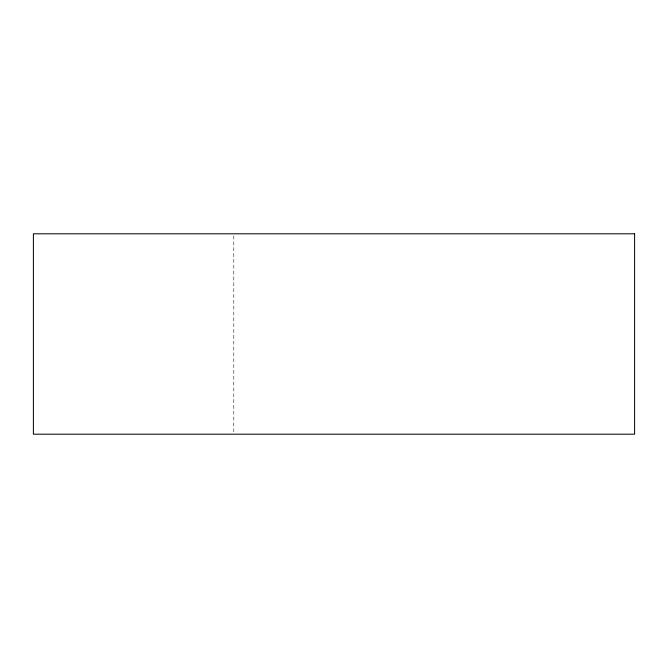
<?xml version="1.0" encoding="UTF-8"?>
<svg xmlns="http://www.w3.org/2000/svg" width="668" height="668" viewBox="0 0 668 668"><rect width="100%" height="100%" fill="white"/><g stroke="black" fill="none" stroke-linecap="round" stroke-linejoin="round"><path stroke-width="0.5" stroke-dasharray="3.34 2.5" d="M233.8 235.887L233.8 432.112"/><path stroke-width="1" d="M634.6 233.8L33.4 233.8L33.4 434.2L634.6 434.2L634.6 233.8"/></g></svg>
